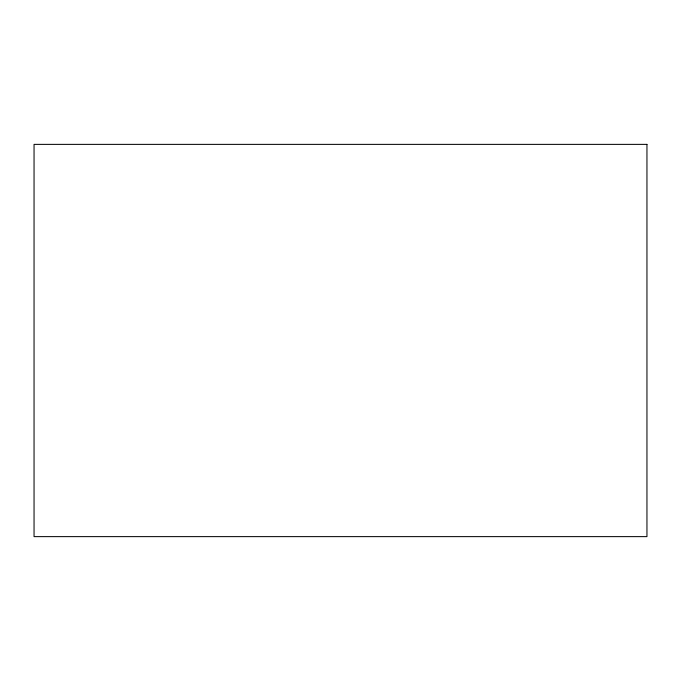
<?xml version="1.0" encoding="UTF-8"?>
<svg xmlns="http://www.w3.org/2000/svg" width="681" height="681" viewBox="0 0 681 681"><rect width="100%" height="100%" fill="white"/><g stroke="black" fill="none" stroke-linecap="round" stroke-linejoin="round"><path stroke-width="1.02" d="M646.95 144.372L34.05 144.372L34.05 536.628L646.95 536.628L646.95 144.372"/></g></svg>
